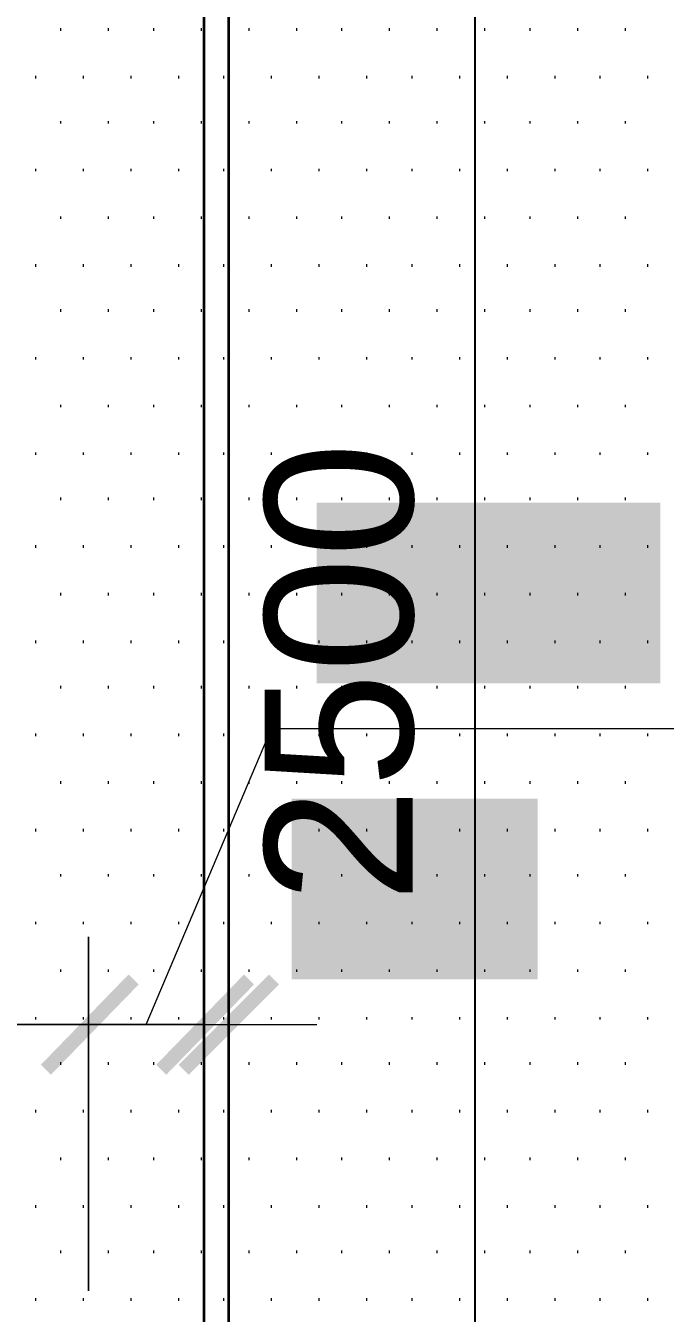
# Model space of a CAD drawing. Header units: millimetres. Extents: x -383313 to -161684, y -117025 to 99224.
# Drawn here: x -330442 to -329363, y -9663 to -7491 of the extents above; entities that cross this region are included whole.
import ezdxf

# ---------------------------------------------------------------- set-up
doc = ezdxf.new("R2010")
doc.units = ezdxf.units.MM
doc.header["$MEASUREMENT"] = 0
doc.layers.get('Defpoints').update_dxf_attribs({"color": 31})
for name, color, linetype in [('001__КОНСТРУКТИВ__размеры внутр.', 7, 'Continuous'), ('PDF_Geometry', 7, 'Continuous'), ('PDF_Solid Fills', 7, 'Continuous')]:
    doc.layers.add(name, color=color, linetype=linetype)
doc.styles.add('PSTUDIO', font='arial.ttf')
doc.dimstyles.new('PS_TICK', dxfattribs={"dimscale": 100, "dimtxt": 2.5, "dimasz": 1, "dimexe": 2, "dimexo": 2, "dimgap": 1, "dimtad": 1, "dimdec": 0, "dimzin": 0, "dimdsep": 46, "dimtxsty": 'PSTUDIO', "dimblk": 'ARCHTICK', "dimcen": 2, "dimdle": 1.5, "dimse1": 1, "dimse2": 1, "dimadec": 0, "dimazin": 0, "dimtfac": 1, "dimtdec": 0, "dimtix": 1, "dimtmove": 1, "dimatfit": 3, "dimldrblk": 'ARCHTICK', "dimfxl": 1, "dimtolj": 1, "dimtzin": 0, "dimarcsym": 0})

# ---------------------------------------------------------------- blocks, each defined once
blk = doc.blocks.new('_ArchTick')
at = {"color": 0, "linetype": 'ByBlock', "const_width": 0.15}
blk.add_lwpolyline([(-0.5, -0.5), (0.5, 0.5)], dxfattribs=at)
blk = doc.blocks.new('*D281')
at = {"layer": '001__КОНСТРУКТИВ__размеры внутр.', "color": 0, "lineweight": -2, "ltscale": 100, "transparency": 16777216}
blk.add_line((-336984.8, -5432.1), (-336984.8, -20232.4), dxfattribs=at)
at = {"layer": 'Defpoints', "color": 0, "ltscale": 100, "transparency": 16777216}
for p in [(-330226.1, -5582.1), (-336984.8, -20082.4), (-335014.1, -20082.4)]:
    blk.add_point(p, dxfattribs=at)
at = {"layer": '001__КОНСТРУКТИВ__размеры внутр.', "color": 0, "lineweight": -2, "ltscale": 100, "transparency": 16777216, "xscale": 100, "yscale": 100, "zscale": 100}
for p, rotation in [((-336984.8, -5582.1), 90), ((-336984.8, -20082.4), 270)]:
    blk.add_blockref('_ArchTick', p, dxfattribs=dict(at, rotation=rotation))
at = {"layer": '001__КОНСТРУКТИВ__размеры внутр.', "color": 0, "ltscale": 100, "transparency": 16777216, "insert": (-337212.4, -12832.2), "char_height": 250, "attachment_point": 5, "rotation": 90, "style": 'PSTUDIO'}
blk.add_mtext('\\A1;14500', dxfattribs=at)
blk = doc.blocks.new('*D285')
at = {"layer": '001__КОНСТРУКТИВ__размеры внутр.', "color": 0, "lineweight": -2, "ltscale": 100, "transparency": 16777216}
blk.add_line((-329684.2, -7182.1), (-329684.2, -9982.1), dxfattribs=at)
at = {"layer": 'Defpoints', "color": 0, "ltscale": 100, "transparency": 16777216}
for p in [(-330226.1, -7332.1), (-330226.1, -9832.1), (-329684.2, -9832.1)]:
    blk.add_point(p, dxfattribs=at)
at = {"layer": '001__КОНСТРУКТИВ__размеры внутр.', "color": 0, "lineweight": -2, "ltscale": 100, "transparency": 16777216, "xscale": 100, "yscale": 100, "zscale": 100}
for p, rotation in [((-329684.2, -7332.1), 90), ((-329684.2, -9832.1), 270)]:
    blk.add_blockref('_ArchTick', p, dxfattribs=dict(at, rotation=rotation))
at = {"layer": '001__КОНСТРУКТИВ__размеры внутр.', "color": 0, "ltscale": 100, "transparency": 16777216, "insert": (-329911.8, -8582.1), "char_height": 250, "attachment_point": 5, "rotation": 90, "style": 'PSTUDIO'}
blk.add_mtext('\\A1;2500', dxfattribs=at)
blk = doc.blocks.new('A$Cf5759c35')
at = {"layer": 'PDF_Solid Fills'}
for points in [[(28629.9, 9944.1), (28608.7, 9944.1), (28604.5, 9939.9), (28600.2, 9935.6), (28596, 9927.2), (28591.8, 9922.9), (28587.5, 9918.7), (28583.3, 9910.2), (28579.1, 9910.2), (28570.6, 9906), (28566.4, 9901.8), (28562.1, 9897.5), (28553.7, 9893.3), (28596, 9889.1), (28596, 9694.3), (28629.9, 9694.3)], [(28786.5, 9944.1), (28786.5, 9944.1), (28765.3, 9944.1), (28756.9, 9939.9), (28752.6, 9939.9), (28744.2, 9935.6), (28739.9, 9931.4), (28735.7, 9927.2), (28731.5, 9922.9), (28790.7, 9918.7), (28795, 9918.7), (28803.4, 9918.7), (28807.7, 9914.5), (28811.9, 9914.5), (28820.4, 9910.2), (28824.6, 9906), (28824.6, 9901.8), (28828.8, 9897.5), (28833.1, 9889.1), (28837.3, 9884.8), (28837.3, 9876.4), (28837.3, 9872.1), (28837.3, 9863.7), (28837.3, 9859.4), (28837.3, 9851), (28837.3, 9842.5), (28833.1, 9838.3), (28833.1, 9829.8), (28828.8, 9825.6), (28824.6, 9821.3), (28820.4, 9817.1), (28816.1, 9812.9), (28841.5, 9812.9), (28841.5, 9804.4), (28841.5, 9804.4), (28841.5, 9795.9), (28841.5, 9787.5), (28841.5, 9783.2), (28837.3, 9774.8), (28837.3, 9766.3), (28837.3, 9766.3), (28833.1, 9757.8), (28833.1, 9749.4), (28828.8, 9745.1), (28824.6, 9740.9), (28824.6, 9736.7), (28820.4, 9732.4), (28811.9, 9724), (28807.7, 9719.7), (28803.4, 9719.7), (28799.2, 9715.5), (28790.7, 9715.5), (28782.3, 9715.5), (28841.5, 9711.3), (28845.8, 9715.5), (28850, 9724), (28854.2, 9728.2), (28854.2, 9736.7), (28858.5, 9740.9), (28862.7, 9749.4), (28862.7, 9749.4), (28862.7, 9753.6), (28866.9, 9757.8), (28866.9, 9766.3), (28866.9, 9770.5), (28871.2, 9779), (28871.2, 9783.2), (28871.2, 9791.7), (28871.2, 9800.2), (28871.2, 9808.6), (28871.2, 9817.1), (28871.2, 9825.6), (28871.2, 9825.6), (28871.2, 9834), (28871.2, 9842.5), (28871.2, 9851), (28871.2, 9859.4), (28871.2, 9867.9), (28866.9, 9872.1), (28866.9, 9880.6), (28866.9, 9884.8), (28862.7, 9889.1), (28862.7, 9893.3), (28862.7, 9897.5), (28858.5, 9901.8), (28854.2, 9910.2), (28850, 9914.5), (28845.8, 9918.7), (28841.5, 9922.9), (28837.3, 9927.2), (28833.1, 9931.4), (28824.6, 9935.6), (28820.4, 9939.9), (28811.9, 9939.9), (28807.7, 9944.1), (28799.2, 9944.1), (28795, 9944.1)], [(29057.4, 9939.9), (28930.4, 9939.9), (28909.3, 9812.9), (28938.9, 9808.6), (28938.9, 9812.9), (28943.1, 9817.1), (28951.6, 9821.3), (28955.8, 9825.6), (28955.8, 9825.6), (28960.1, 9829.8), (28968.5, 9829.8), (28977, 9834), (28981.2, 9834), (29044.7, 9838.3), (29044.7, 9838.3), (29040.5, 9842.5), (28943.1, 9842.5), (28955.8, 9910.2), (29057.4, 9910.2)], [(28731.5, 9922.9), (28727.2, 9918.7), (28723, 9914.5), (28718.8, 9906), (28714.5, 9901.8), (28714.5, 9897.5), (28710.3, 9889.1), (28710.3, 9884.8), (28710.3, 9876.4), (28706.1, 9867.9), (28706.1, 9859.4), (28706.1, 9855.2), (28710.3, 9851), (28710.3, 9842.5), (28710.3, 9834), (28714.5, 9829.8), (28714.5, 9821.3), (28718.8, 9817.1), (28723, 9812.9), (28723, 9804.4), (28727.2, 9800.2), (28790.7, 9804.4), (28782.3, 9804.4), (28778, 9808.6), (28769.6, 9808.6), (28765.3, 9812.9), (28761.1, 9817.1), (28752.6, 9821.3), (28752.6, 9821.3), (28748.4, 9825.6), (28744.2, 9834), (28744.2, 9838.3), (28739.9, 9846.7), (28739.9, 9851), (28739.9, 9859.4), (28739.9, 9867.9), (28739.9, 9872.1), (28744.2, 9880.6), (28744.2, 9884.8), (28748.4, 9893.3), (28748.4, 9897.5), (28752.6, 9901.8), (28761.1, 9910.2), (28765.3, 9914.5), (28769.6, 9914.5), (28778, 9918.7), (28782.3, 9918.7), (28790.7, 9918.7)], [(28553.7, 9893.3), (28549.4, 9889.1), (28545.2, 9884.8), (28536.7, 9880.6), (28536.7, 9851), (28536.7, 9855.2), (28545.2, 9855.2), (28549.4, 9859.4), (28553.7, 9859.4), (28562.1, 9863.7), (28570.6, 9867.9), (28570.6, 9867.9), (28574.8, 9872.1), (28583.3, 9876.4), (28587.5, 9880.6), (28591.8, 9884.8), (28596, 9889.1)], [(28989.7, 9859.4), (28989.7, 9859.4), (28977, 9859.4), (28968.5, 9855.2), (28960.1, 9855.2), (28955.8, 9851), (28951.6, 9846.7), (28943.1, 9842.5), (29040.5, 9842.5), (29036.3, 9846.7), (29027.8, 9851), (29023.6, 9855.2), (29019.3, 9855.2), (29010.9, 9859.4), (29006.6, 9859.4), (28998.2, 9859.4)], [(29044.7, 9838.3), (28981.2, 9834), (28989.7, 9834), (28998.2, 9829.8), (29006.6, 9829.8), (29010.9, 9825.6), (29015.1, 9821.3), (29019.3, 9817.1), (29023.6, 9812.9), (29027.8, 9808.6), (29032, 9804.4), (29032, 9795.9), (29036.3, 9791.7), (29036.3, 9783.2), (29036.3, 9774.8), (29036.3, 9774.8), (29036.3, 9770.5), (29036.3, 9762.1), (29032, 9753.6), (29032, 9749.4), (29027.8, 9740.9), (29023.6, 9736.7), (29019.3, 9732.4), (29019.3, 9732.4), (29015.1, 9724), (29006.6, 9724), (29002.4, 9719.7), (28998.2, 9715.5), (28989.7, 9715.5), (28981.2, 9715.5), (29044.7, 9715.5), (29049, 9719.7), (29049, 9719.7), (29053.2, 9728.2), (29057.4, 9732.4), (29061.7, 9736.7), (29061.7, 9745.1), (29065.9, 9749.4), (29065.9, 9757.8), (29065.9, 9766.3), (29070.1, 9770.5), (29070.1, 9779), (29070.1, 9783.2), (29065.9, 9787.5), (29065.9, 9795.9), (29065.9, 9804.4), (29061.7, 9808.6), (29061.7, 9817.1), (29057.4, 9821.3), (29053.2, 9825.6), (29049, 9834)], [(28816.1, 9812.9), (28807.7, 9808.6), (28795, 9808.6), (28790.7, 9804.4), (28727.2, 9800.2), (28731.5, 9800.2), (28739.9, 9795.9), (28744.2, 9791.7), (28748.4, 9787.5), (28756.9, 9783.2), (28761.1, 9783.2), (28769.6, 9779), (28773.8, 9779), (28782.3, 9779), (28782.3, 9779), (28790.7, 9779), (28799.2, 9779), (28803.4, 9783.2), (28811.9, 9783.2), (28816.1, 9787.5), (28816.1, 9787.5), (28824.6, 9791.7), (28828.8, 9795.9), (28833.1, 9800.2), (28837.3, 9804.4), (28841.5, 9812.9)], [(28739.9, 9753.6), (28714.5, 9753.6), (28714.5, 9740.9), (28718.8, 9732.4), (28718.8, 9728.2), (28723, 9719.7), (28727.2, 9715.5), (28731.5, 9711.3), (28735.7, 9707), (28735.7, 9702.8), (28744.2, 9698.6), (28748.4, 9698.6), (28752.6, 9694.3), (28761.1, 9694.3), (28769.6, 9690.1), (28773.8, 9690.1), (28782.3, 9690.1), (28786.5, 9690.1), (28795, 9690.1), (28799.2, 9690.1), (28807.7, 9694.3), (28811.9, 9694.3), (28820.4, 9698.6), (28824.6, 9702.8), (28833.1, 9702.8), (28837.3, 9707), (28841.5, 9711.3), (28782.3, 9715.5), (28782.3, 9715.5), (28773.8, 9715.5), (28765.3, 9719.7), (28761.1, 9719.7), (28756.9, 9724), (28752.6, 9728.2), (28748.4, 9732.4), (28744.2, 9740.9), (28744.2, 9745.1)], [(28934.7, 9762.1), (28900.8, 9757.8), (28905, 9757.8), (28905, 9740.9), (28909.3, 9736.7), (28909.3, 9728.2), (28913.5, 9724), (28917.7, 9719.7), (28922, 9715.5), (28926.2, 9711.3), (28930.4, 9707), (28934.7, 9702.8), (28943.1, 9698.6), (28947.4, 9694.3), (28955.8, 9694.3), (28960.1, 9694.3), (28968.5, 9690.1), (28977, 9690.1), (28981.2, 9690.1), (28985.5, 9690.1), (28989.7, 9690.1), (28998.2, 9690.1), (29006.6, 9694.3), (29010.9, 9694.3), (29019.3, 9698.6), (29023.6, 9698.6), (29027.8, 9702.8), (29036.3, 9707), (29040.5, 9711.3), (29044.7, 9715.5), (28981.2, 9715.5), (28981.2, 9715.5), (28977, 9715.5), (28968.5, 9715.5), (28964.3, 9719.7), (28955.8, 9724), (28951.6, 9728.2), (28947.4, 9732.4), (28943.1, 9736.7), (28943.1, 9740.9), (28938.9, 9749.4), (28934.7, 9753.6)], [(28634.1, 9444.6), (28608.7, 9444.6), (28494.4, 9283.7), (28494.4, 9254.1), (28604.5, 9254.1), (28604.5, 9194.8), (28634.1, 9194.8), (28634.1, 9254.1), (28668, 9254.1), (28668, 9283.7), (28634.1, 9283.7), (28524, 9283.7), (28604.5, 9393.8)], [(28634.1, 9444.6), (28604.5, 9393.8), (28604.5, 9283.7), (28524, 9283.7), (28634.1, 9283.7)], [(28782.3, 9444.6), (28782.3, 9444.6), (28756.9, 9444.6), (28752.6, 9440.3), (28748.4, 9440.3), (28739.9, 9436.1), (28735.7, 9431.9), (28735.7, 9431.9), (28731.5, 9427.6), (28727.2, 9419.2), (28782.3, 9419.2), (28782.3, 9419.2), (28790.7, 9419.2), (28795, 9419.2), (28803.4, 9414.9), (28807.7, 9410.7), (28811.9, 9406.5), (28816.1, 9398), (28816.1, 9398), (28820.4, 9393.8), (28820.4, 9389.5), (28824.6, 9385.3), (28824.6, 9381.1), (28824.6, 9376.8), (28828.8, 9368.4), (28828.8, 9359.9), (28828.8, 9355.7), (28828.8, 9347.2), (28828.8, 9338.7), (28828.8, 9326), (28828.8, 9317.6), (28828.8, 9317.6), (28828.8, 9304.9), (28828.8, 9296.4), (28828.8, 9287.9), (28828.8, 9279.5), (28828.8, 9275.2), (28828.8, 9266.8), (28824.6, 9258.3), (28824.6, 9254.1), (28824.6, 9249.8), (28820.4, 9245.6), (28820.4, 9241.4), (28816.1, 9237.1), (28816.1, 9232.9), (28811.9, 9228.7), (28803.4, 9224.4), (28799.2, 9220.2), (28795, 9216), (28786.5, 9216), (28782.3, 9216), (28727.2, 9211.7), (28731.5, 9207.5), (28735.7, 9203.3), (28739.9, 9199), (28748.4, 9199), (28752.6, 9194.8), (28761.1, 9194.8), (28765.3, 9190.6), (28773.8, 9190.6), (28782.3, 9190.6), (28782.3, 9190.6), (28790.7, 9190.6), (28795, 9190.6), (28803.4, 9194.8), (28807.7, 9194.8), (28816.1, 9199), (28820.4, 9203.3), (28824.6, 9203.3), (28828.8, 9207.5), (28833.1, 9211.7), (28837.3, 9216), (28841.5, 9220.2), (28845.8, 9228.7), (28845.8, 9232.9), (28850, 9241.4), (28854.2, 9245.6), (28854.2, 9249.8), (28854.2, 9254.1), (28858.5, 9258.3), (28858.5, 9266.8), (28858.5, 9271), (28858.5, 9279.5), (28862.7, 9287.9), (28862.7, 9292.2), (28862.7, 9300.6), (28862.7, 9309.1), (28862.7, 9317.6), (28862.7, 9321.8), (28862.7, 9330.3), (28862.7, 9338.7), (28862.7, 9347.2), (28862.7, 9351.4), (28858.5, 9359.9), (28858.5, 9364.1), (28858.5, 9372.6), (28858.5, 9376.8), (28854.2, 9385.3), (28854.2, 9389.5), (28850, 9398), (28845.8, 9402.2), (28845.8, 9410.7), (28841.5, 9414.9), (28841.5, 9414.9), (28837.3, 9419.2), (28833.1, 9423.4), (28828.8, 9431.9), (28820.4, 9436.1), (28816.1, 9436.1), (28816.1, 9440.3), (28807.7, 9440.3), (28803.4, 9444.6), (28795, 9444.6), (28786.5, 9444.6)], [(28727.2, 9419.2), (28723, 9414.9), (28718.8, 9410.7), (28714.5, 9402.2), (28710.3, 9398), (28710.3, 9389.5), (28706.1, 9389.5), (28706.1, 9381.1), (28706.1, 9376.8), (28701.8, 9368.4), (28701.8, 9364.1), (28701.8, 9355.7), (28701.8, 9351.4), (28701.8, 9343), (28701.8, 9334.5), (28697.6, 9326), (28697.6, 9317.6), (28697.6, 9313.3), (28697.6, 9304.9), (28701.8, 9296.4), (28701.8, 9287.9), (28701.8, 9279.5), (28701.8, 9271), (28701.8, 9266.8), (28706.1, 9258.3), (28706.1, 9254.1), (28710.3, 9245.6), (28710.3, 9241.4), (28714.5, 9237.1), (28714.5, 9228.7), (28718.8, 9224.4), (28723, 9220.2), (28723, 9216), (28727.2, 9211.7), (28782.3, 9216), (28778, 9216), (28773.8, 9216), (28765.3, 9220.2), (28761.1, 9220.2), (28756.9, 9224.4), (28748.4, 9228.7), (28744.2, 9237.1), (28744.2, 9237.1), (28744.2, 9241.4), (28739.9, 9245.6), (28739.9, 9249.8), (28735.7, 9254.1), (28735.7, 9262.5), (28735.7, 9266.8), (28731.5, 9275.2), (28731.5, 9283.7), (28731.5, 9292.2), (28731.5, 9300.6), (28731.5, 9309.1), (28731.5, 9317.6), (28731.5, 9326), (28731.5, 9334.5), (28731.5, 9343), (28731.5, 9351.4), (28731.5, 9359.9), (28735.7, 9364.1), (28735.7, 9372.6), (28735.7, 9376.8), (28739.9, 9385.3), (28739.9, 9389.5), (28744.2, 9393.8), (28744.2, 9398), (28748.4, 9402.2), (28752.6, 9406.5), (28756.9, 9410.7), (28761.1, 9414.9), (28765.3, 9419.2), (28773.8, 9419.2), (28782.3, 9419.2)]]:
    blk.add_hatch(color=8, dxfattribs=at).paths.add_polyline_path(points)
at = {"layer": 'PDF_Geometry', "color": 8, "lineweight": 35}
blk.add_lwpolyline([(38379.2, 12310.5), (28320.8, 12310.5), (28320.8, -7277.1), (28422.4, -7277.1), (28422.4, -3564.5), (28363.2, -3564.5), (28363.2, -1066.8), (28422.4, -1066.8), (28422.4, 2434.2), (28363.2, 2434.2), (28363.2, 4931.8), (28422.4, 4931.8), (28422.4, 8432.8), (28363.2, 8432.8), (28363.2, 10934.7), (28422.4, 10934.7), (28422.4, 12208.9), (38379.2, 12208.9)], dxfattribs=at)
at = {"layer": 'PDF_Geometry', "color": 8, "lineweight": 9}
for points in [[(28079.5, 10765.4), (28079.5, 10769.6)], [(28160, 10765.4), (28160, 10769.6)], [(28236.2, 10765.4), (28236.2, 10769.6)], [(28316.6, 10765.4), (28316.6, 10769.6)], [(28397, 10765.4), (28397, 10769.6)], [(28477.5, 10765.4), (28477.5, 10769.6)], [(28553.7, 10765.4), (28553.7, 10769.6)], [(28634.1, 10765.4), (28634.1, 10769.6)], [(28714.5, 10765.4), (28714.5, 10769.6)], [(28795, 10765.4), (28795, 10769.6)], [(28871.2, 10765.4), (28871.2, 10769.6)], [(28951.6, 10765.4), (28951.6, 10769.6)], [(29032, 10765.4), (29032, 10769.6)], [(28037.2, 10684.9), (28037.2, 10689.2)], [(28117.6, 10684.9), (28117.6, 10689.2)], [(28198.1, 10684.9), (28198.1, 10689.2)], [(28278.5, 10684.9), (28278.5, 10689.2)], [(28354.7, 10684.9), (28354.7, 10689.2)], [(28435.1, 10684.9), (28435.1, 10689.2)], [(28515.6, 10684.9), (28515.6, 10689.2)], [(28596, 10684.9), (28596, 10689.2)], [(28672.2, 10684.9), (28672.2, 10689.2)], [(28752.6, 10684.9), (28752.6, 10689.2)], [(28833.1, 10684.9), (28833.1, 10689.2)], [(28913.5, 10684.9), (28913.5, 10689.2)], [(28989.7, 10684.9), (28989.7, 10689.2)], [(29070.1, 10684.9), (29070.1, 10689.2)], [(28079.5, 10608.7), (28079.5, 10613)], [(28160, 10608.7), (28160, 10613)], [(28236.2, 10608.7), (28236.2, 10613)], [(28316.6, 10608.7), (28316.6, 10613)], [(28397, 10608.7), (28397, 10613)], [(28477.5, 10608.7), (28477.5, 10613)], [(28553.7, 10608.7), (28553.7, 10613)], [(28634.1, 10608.7), (28634.1, 10613)], [(28714.5, 10608.7), (28714.5, 10613)], [(28795, 10608.7), (28795, 10613)], [(28871.2, 10608.7), (28871.2, 10613)], [(28951.6, 10608.7), (28951.6, 10613)], [(29032, 10608.7), (29032, 10613)], [(28037.2, 10528.3), (28037.2, 10532.5)], [(28117.6, 10528.3), (28117.6, 10532.5)], [(28198.1, 10528.3), (28198.1, 10532.5)], [(28278.5, 10528.3), (28278.5, 10532.5)], [(28354.7, 10528.3), (28354.7, 10532.5)], [(28435.1, 10528.3), (28435.1, 10532.5)], [(28515.6, 10528.3), (28515.6, 10532.5)], [(28596, 10528.3), (28596, 10532.5)], [(28672.2, 10528.3), (28672.2, 10532.5)], [(28752.6, 10528.3), (28752.6, 10532.5)], [(28833.1, 10528.3), (28833.1, 10532.5)], [(28913.5, 10528.3), (28913.5, 10532.5)], [(28989.7, 10528.3), (28989.7, 10532.5)], [(29070.1, 10528.3), (29070.1, 10532.5)], [(28079.5, 10447.9), (28079.5, 10452.1)], [(28160, 10447.9), (28160, 10452.1)], [(28236.2, 10447.9), (28236.2, 10452.1)], [(28316.6, 10447.9), (28316.6, 10452.1)], [(28397, 10447.9), (28397, 10452.1)], [(28477.5, 10447.9), (28477.5, 10452.1)], [(28553.7, 10447.9), (28553.7, 10452.1)], [(28634.1, 10447.9), (28634.1, 10452.1)], [(28714.5, 10447.9), (28714.5, 10452.1)], [(28795, 10447.9), (28795, 10452.1)], [(28871.2, 10447.9), (28871.2, 10452.1)], [(28951.6, 10447.9), (28951.6, 10452.1)], [(29032, 10447.9), (29032, 10452.1)], [(28037.2, 10367.4), (28037.2, 10371.7)], [(28117.6, 10367.4), (28117.6, 10371.7)], [(28198.1, 10367.4), (28198.1, 10371.7)], [(28278.5, 10367.4), (28278.5, 10371.7)], [(28354.7, 10367.4), (28354.7, 10371.7)], [(28435.1, 10367.4), (28435.1, 10371.7)], [(28515.6, 10367.4), (28515.6, 10371.7)], [(28596, 10367.4), (28596, 10371.7)], [(28672.2, 10367.4), (28672.2, 10371.7)], [(28752.6, 10367.4), (28752.6, 10371.7)], [(28833.1, 10367.4), (28833.1, 10371.7)], [(28913.5, 10367.4), (28913.5, 10371.7)], [(28989.7, 10367.4), (28989.7, 10371.7)], [(29070.1, 10367.4), (29070.1, 10371.7)], [(28079.5, 10291.2), (28079.5, 10295.5)], [(28160, 10291.2), (28160, 10295.5)], [(28236.2, 10291.2), (28236.2, 10295.5)], [(28316.6, 10291.2), (28316.6, 10295.5)], [(28397, 10291.2), (28397, 10295.5)], [(28477.5, 10291.2), (28477.5, 10295.5)], [(28553.7, 10291.2), (28553.7, 10295.5)], [(28634.1, 10291.2), (28634.1, 10295.5)], [(28714.5, 10291.2), (28714.5, 10295.5)], [(28795, 10291.2), (28795, 10295.5)], [(28871.2, 10291.2), (28871.2, 10295.5)], [(28951.6, 10291.2), (28951.6, 10295.5)], [(29032, 10291.2), (29032, 10295.5)], [(28037.2, 10210.8), (28037.2, 10215)], [(28117.6, 10210.8), (28117.6, 10215)], [(28198.1, 10210.8), (28198.1, 10215)], [(28278.5, 10210.8), (28278.5, 10215)], [(28354.7, 10210.8), (28354.7, 10215)], [(28435.1, 10210.8), (28435.1, 10215)], [(28515.6, 10210.8), (28515.6, 10215)], [(28596, 10210.8), (28596, 10215)], [(28672.2, 10210.8), (28672.2, 10215)], [(28752.6, 10210.8), (28752.6, 10215)], [(28833.1, 10210.8), (28833.1, 10215)], [(28913.5, 10210.8), (28913.5, 10215)], [(28989.7, 10210.8), (28989.7, 10215)], [(29070.1, 10210.8), (29070.1, 10215)], [(28079.5, 10130.4), (28079.5, 10134.6)], [(28160, 10130.4), (28160, 10134.6)], [(28236.2, 10130.4), (28236.2, 10134.6)], [(28316.6, 10130.4), (28316.6, 10134.6)], [(28397, 10130.4), (28397, 10134.6)], [(28477.5, 10130.4), (28477.5, 10134.6)], [(28553.7, 10130.4), (28553.7, 10134.6)], [(28634.1, 10130.4), (28634.1, 10134.6)], [(28714.5, 10130.4), (28714.5, 10134.6)], [(28795, 10130.4), (28795, 10134.6)], [(28871.2, 10130.4), (28871.2, 10134.6)], [(28951.6, 10130.4), (28951.6, 10134.6)], [(29032, 10130.4), (29032, 10134.6)], [(28037.2, 10049.9), (28037.2, 10054.2)], [(28117.6, 10049.9), (28117.6, 10054.2)], [(28198.1, 10049.9), (28198.1, 10054.2)], [(28278.5, 10049.9), (28278.5, 10054.2)], [(28354.7, 10049.9), (28354.7, 10054.2)], [(28435.1, 10049.9), (28435.1, 10054.2)], [(28515.6, 10049.9), (28515.6, 10054.2)], [(28596, 10049.9), (28596, 10054.2)], [(28672.2, 10049.9), (28672.2, 10054.2)], [(28752.6, 10049.9), (28752.6, 10054.2)], [(28833.1, 10049.9), (28833.1, 10054.2)], [(28913.5, 10049.9), (28913.5, 10054.2)], [(28989.7, 10049.9), (28989.7, 10054.2)], [(29070.1, 10049.9), (29070.1, 10054.2)], [(28079.5, 9973.7), (28079.5, 9978)], [(28160, 9973.7), (28160, 9978)], [(28236.2, 9973.7), (28236.2, 9978)], [(28316.6, 9973.7), (28316.6, 9978)], [(28397, 9973.7), (28397, 9978)], [(28477.5, 9973.7), (28477.5, 9978)], [(28553.7, 9973.7), (28553.7, 9978)], [(28634.1, 9973.7), (28634.1, 9978)], [(28714.5, 9973.7), (28714.5, 9978)], [(28795, 9973.7), (28795, 9978)], [(28871.2, 9973.7), (28871.2, 9978)], [(28951.6, 9973.7), (28951.6, 9978)], [(29032, 9973.7), (29032, 9978)], [(28037.2, 9893.3), (28037.2, 9897.5)], [(28117.6, 9893.3), (28117.6, 9897.5)], [(28198.1, 9893.3), (28198.1, 9897.5)], [(28278.5, 9893.3), (28278.5, 9897.5)], [(28354.7, 9893.3), (28354.7, 9897.5)], [(28435.1, 9893.3), (28435.1, 9897.5)], [(28515.6, 9893.3), (28515.6, 9897.5)], [(28596, 9893.3), (28596, 9897.5)], [(28672.2, 9893.3), (28672.2, 9897.5)], [(28752.6, 9893.3), (28752.6, 9897.5)], [(28833.1, 9893.3), (28833.1, 9897.5)], [(28913.5, 9893.3), (28913.5, 9897.5)], [(28989.7, 9893.3), (28989.7, 9897.5)], [(29070.1, 9893.3), (29070.1, 9897.5)], [(28079.5, 9812.9), (28079.5, 9817.1)], [(28160, 9812.9), (28160, 9817.1)], [(28236.2, 9812.9), (28236.2, 9817.1)], [(28316.6, 9812.9), (28316.6, 9817.1)], [(28397, 9812.9), (28397, 9817.1)], [(28477.5, 9812.9), (28477.5, 9817.1)], [(28553.7, 9812.9), (28553.7, 9817.1)], [(28634.1, 9812.9), (28634.1, 9817.1)], [(28714.5, 9812.9), (28714.5, 9817.1)], [(28795, 9812.9), (28795, 9817.1)], [(28871.2, 9812.9), (28871.2, 9817.1)], [(28951.6, 9812.9), (28951.6, 9817.1)], [(29032, 9812.9), (29032, 9817.1)], [(28037.2, 9732.4), (28037.2, 9736.7)], [(28117.6, 9732.4), (28117.6, 9736.7)], [(28198.1, 9732.4), (28198.1, 9736.7)], [(28278.5, 9732.4), (28278.5, 9736.7)], [(28354.7, 9732.4), (28354.7, 9736.7)], [(28435.1, 9732.4), (28435.1, 9736.7)], [(28515.6, 9732.4), (28515.6, 9736.7)], [(28596, 9732.4), (28596, 9736.7)], [(28672.2, 9732.4), (28672.2, 9736.7)], [(28752.6, 9732.4), (28752.6, 9736.7)], [(28833.1, 9732.4), (28833.1, 9736.7)], [(28913.5, 9732.4), (28913.5, 9736.7)], [(28989.7, 9732.4), (28989.7, 9736.7)], [(29070.1, 9732.4), (29070.1, 9736.7)], [(28079.5, 9656.2), (28079.5, 9660.5)], [(28160, 9656.2), (28160, 9660.5)], [(28236.2, 9656.2), (28236.2, 9660.5)], [(28316.6, 9656.2), (28316.6, 9660.5)], [(28397, 9656.2), (28397, 9660.5)], [(28477.5, 9656.2), (28477.5, 9660.5)], [(28553.7, 9656.2), (28553.7, 9660.5)], [(28634.1, 9656.2), (28634.1, 9660.5)], [(28714.5, 9656.2), (28714.5, 9660.5)], [(28795, 9656.2), (28795, 9660.5)], [(28871.2, 9656.2), (28871.2, 9660.5)], [(28951.6, 9656.2), (28951.6, 9660.5)], [(29032, 9656.2), (29032, 9660.5)], [(28037.2, 9575.8), (28037.2, 9580)], [(28117.6, 9575.8), (28117.6, 9580)], [(28198.1, 9575.8), (28198.1, 9580)], [(28278.5, 9575.8), (28278.5, 9580)], [(28354.7, 9575.8), (28354.7, 9580)], [(28435.1, 9575.8), (28435.1, 9580)], [(28515.6, 9575.8), (28515.6, 9580)], [(28596, 9575.8), (28596, 9580)], [(28672.2, 9575.8), (28672.2, 9580)], [(28752.6, 9575.8), (28752.6, 9580)], [(28833.1, 9575.8), (28833.1, 9580)], [(28913.5, 9575.8), (28913.5, 9580)], [(28989.7, 9575.8), (28989.7, 9580)], [(29070.1, 9575.8), (29070.1, 9580)], [(28079.5, 9495.4), (28079.5, 9499.6)], [(28160, 9495.4), (28160, 9499.6)], [(28236.2, 9495.4), (28236.2, 9499.6)], [(28316.6, 9495.4), (28316.6, 9499.6)], [(28397, 9495.4), (28397, 9499.6)], [(28477.5, 9495.4), (28477.5, 9499.6)], [(28553.7, 9495.4), (28553.7, 9499.6)], [(28634.1, 9495.4), (28634.1, 9499.6)], [(28714.5, 9495.4), (28714.5, 9499.6)], [(28795, 9495.4), (28795, 9499.6)], [(28871.2, 9495.4), (28871.2, 9499.6)], [(28951.6, 9495.4), (28951.6, 9499.6)], [(29032, 9495.4), (29032, 9499.6)], [(28037.2, 9414.9), (28037.2, 9419.2)], [(28117.6, 9414.9), (28117.6, 9419.2)], [(28198.1, 9414.9), (28198.1, 9419.2)], [(28278.5, 9414.9), (28278.5, 9419.2)], [(28354.7, 9414.9), (28354.7, 9419.2)], [(28435.1, 9414.9), (28435.1, 9419.2)], [(28515.6, 9414.9), (28515.6, 9419.2)], [(28596, 9414.9), (28596, 9419.2)], [(28672.2, 9414.9), (28672.2, 9419.2)], [(28752.6, 9414.9), (28752.6, 9419.2)], [(28833.1, 9414.9), (28833.1, 9419.2)], [(28913.5, 9414.9), (28913.5, 9419.2)], [(28989.7, 9414.9), (28989.7, 9419.2)], [(29070.1, 9414.9), (29070.1, 9419.2)], [(28079.5, 9338.7), (28079.5, 9343)], [(28160, 9338.7), (28160, 9343)], [(28236.2, 9338.7), (28236.2, 9343)], [(28316.6, 9338.7), (28316.6, 9343)], [(28397, 9338.7), (28397, 9343)], [(28477.5, 9338.7), (28477.5, 9343)], [(28553.7, 9338.7), (28553.7, 9343)], [(28634.1, 9338.7), (28634.1, 9343)], [(28714.5, 9338.7), (28714.5, 9343)], [(28795, 9338.7), (28795, 9343)], [(28871.2, 9338.7), (28871.2, 9343)], [(28951.6, 9338.7), (28951.6, 9343)], [(29032, 9338.7), (29032, 9343)], [(28037.2, 9258.3), (28037.2, 9262.5)], [(28117.6, 9258.3), (28117.6, 9262.5)], [(28198.1, 9258.3), (28198.1, 9262.5)], [(28278.5, 9258.3), (28278.5, 9262.5)], [(28354.7, 9258.3), (28354.7, 9262.5)], [(28435.1, 9258.3), (28435.1, 9262.5)], [(28515.6, 9258.3), (28515.6, 9262.5)], [(28596, 9258.3), (28596, 9262.5)], [(28672.2, 9258.3), (28672.2, 9262.5)], [(28752.6, 9258.3), (28752.6, 9262.5)], [(28833.1, 9258.3), (28833.1, 9262.5)], [(28913.5, 9258.3), (28913.5, 9262.5)], [(28989.7, 9258.3), (28989.7, 9262.5)], [(29070.1, 9258.3), (29070.1, 9262.5)], [(28079.5, 9177.9), (28079.5, 9182.1)], [(28160, 9177.9), (28160, 9182.1)], [(28236.2, 9177.9), (28236.2, 9182.1)], [(28316.6, 9177.9), (28316.6, 9182.1)], [(28397, 9177.9), (28397, 9182.1)], [(28477.5, 9177.9), (28477.5, 9182.1)], [(28553.7, 9177.9), (28553.7, 9182.1)], [(28634.1, 9177.9), (28634.1, 9182.1)], [(28714.5, 9177.9), (28714.5, 9182.1)], [(28795, 9177.9), (28795, 9182.1)], [(28871.2, 9177.9), (28871.2, 9182.1)], [(28951.6, 9177.9), (28951.6, 9182.1)], [(29032, 9177.9), (29032, 9182.1)], [(28037.2, 9097.4), (28037.2, 9101.7)], [(28117.6, 9097.4), (28117.6, 9101.7)], [(28198.1, 9097.4), (28198.1, 9101.7)], [(28278.5, 9097.4), (28278.5, 9101.7)], [(28354.7, 9097.4), (28354.7, 9101.7)], [(28435.1, 9097.4), (28435.1, 9101.7)], [(28515.6, 9097.4), (28515.6, 9101.7)], [(28596, 9097.4), (28596, 9101.7)], [(28672.2, 9097.4), (28672.2, 9101.7)], [(28752.6, 9097.4), (28752.6, 9101.7)], [(28833.1, 9097.4), (28833.1, 9101.7)], [(28913.5, 9097.4), (28913.5, 9101.7)], [(28989.7, 9097.4), (28989.7, 9101.7)], [(29070.1, 9097.4), (29070.1, 9101.7)], [(28079.5, 9021.2), (28079.5, 9025.5)], [(28160, 9021.2), (28160, 9025.5)], [(28236.2, 9021.2), (28236.2, 9025.5)], [(28316.6, 9021.2), (28316.6, 9025.5)], [(28397, 9021.2), (28397, 9025.5)], [(28477.5, 9021.2), (28477.5, 9025.5)], [(28553.7, 9021.2), (28553.7, 9025.5)], [(28634.1, 9021.2), (28634.1, 9025.5)], [(28714.5, 9021.2), (28714.5, 9025.5)], [(28795, 9021.2), (28795, 9025.5)], [(28871.2, 9021.2), (28871.2, 9025.5)], [(28951.6, 9021.2), (28951.6, 9025.5)], [(29032, 9021.2), (29032, 9025.5)], [(28037.2, 8940.8), (28037.2, 8945)], [(28117.6, 8940.8), (28117.6, 8945)], [(28198.1, 8940.8), (28198.1, 8945)], [(28278.5, 8940.8), (28278.5, 8945)], [(28354.7, 8940.8), (28354.7, 8945)], [(28435.1, 8940.8), (28435.1, 8945)], [(28515.6, 8940.8), (28515.6, 8945)], [(28596, 8940.8), (28596, 8945)], [(28672.2, 8940.8), (28672.2, 8945)], [(28752.6, 8940.8), (28752.6, 8945)], [(28833.1, 8940.8), (28833.1, 8945)], [(28913.5, 8940.8), (28913.5, 8945)], [(28989.7, 8940.8), (28989.7, 8945)], [(29070.1, 8940.8), (29070.1, 8945)], [(28079.5, 8860.4), (28079.5, 8864.6)], [(28160, 8860.4), (28160, 8864.6)], [(28236.2, 8860.4), (28236.2, 8864.6)], [(28316.6, 8860.4), (28316.6, 8864.6)], [(28397, 8860.4), (28397, 8864.6)], [(28477.5, 8860.4), (28477.5, 8864.6)], [(28553.7, 8860.4), (28553.7, 8864.6)], [(28634.1, 8860.4), (28634.1, 8864.6)], [(28714.5, 8860.4), (28714.5, 8864.6)], [(28795, 8860.4), (28795, 8864.6)], [(28871.2, 8860.4), (28871.2, 8864.6)], [(28951.6, 8860.4), (28951.6, 8864.6)], [(29032, 8860.4), (29032, 8864.6)], [(28037.2, 8779.9), (28037.2, 8784.2)], [(28117.6, 8779.9), (28117.6, 8784.2)], [(28198.1, 8779.9), (28198.1, 8784.2)], [(28278.5, 8779.9), (28278.5, 8784.2)], [(28354.7, 8779.9), (28354.7, 8784.2)], [(28435.1, 8779.9), (28435.1, 8784.2)], [(28515.6, 8779.9), (28515.6, 8784.2)], [(28596, 8779.9), (28596, 8784.2)], [(28672.2, 8779.9), (28672.2, 8784.2)], [(28752.6, 8779.9), (28752.6, 8784.2)], [(28833.1, 8779.9), (28833.1, 8784.2)], [(28913.5, 8779.9), (28913.5, 8784.2)], [(28989.7, 8779.9), (28989.7, 8784.2)], [(29070.1, 8779.9), (29070.1, 8784.2)], [(28079.5, 8703.7), (28079.5, 8708)], [(28160, 8703.7), (28160, 8708)], [(28236.2, 8703.7), (28236.2, 8708)], [(28316.6, 8703.7), (28316.6, 8708)], [(28397, 8703.7), (28397, 8708)], [(28477.5, 8703.7), (28477.5, 8708)], [(28553.7, 8703.7), (28553.7, 8708)], [(28634.1, 8703.7), (28634.1, 8708)], [(28714.5, 8703.7), (28714.5, 8708)], [(28795, 8703.7), (28795, 8708)], [(28871.2, 8703.7), (28871.2, 8708)], [(28951.6, 8703.7), (28951.6, 8708)], [(29032, 8703.7), (29032, 8708)], [(28037.2, 8623.3), (28037.2, 8627.5)], [(28117.6, 8623.3), (28117.6, 8627.5)], [(28198.1, 8623.3), (28198.1, 8627.5)], [(28278.5, 8623.3), (28278.5, 8627.5)], [(28354.7, 8623.3), (28354.7, 8627.5)], [(28435.1, 8623.3), (28435.1, 8627.5)], [(28515.6, 8623.3), (28515.6, 8627.5)], [(28596, 8623.3), (28596, 8627.5)], [(28672.2, 8623.3), (28672.2, 8627.5)], [(28752.6, 8623.3), (28752.6, 8627.5)], [(28833.1, 8623.3), (28833.1, 8627.5)], [(28913.5, 8623.3), (28913.5, 8627.5)], [(28989.7, 8623.3), (28989.7, 8627.5)], [(29070.1, 8623.3), (29070.1, 8627.5)]]:
    blk.add_lwpolyline(points, dxfattribs=at)
at = {"layer": 'PDF_Geometry', "color": 8, "lineweight": 13}
for points in [[(28223.5, 9089), (28435.1, 9588.5), (29167.5, 9588.5)], [(28363.2, 8640.2), (28363.2, 9237.1)], [(27728.2, 9089), (28278.5, 9089)], [(28126.1, 9089), (27977.9, 9089)], [(28126.1, 9089), (28320.8, 9089), (28126.1, 9089)], [(28172.7, 9089), (28320.8, 9089), (28473.2, 9089)], [(28320.8, 9089), (28363.2, 9089), (28511.3, 9089)]]:
    blk.add_lwpolyline(points, dxfattribs=at)
for points in [[(28126.1, 9237.1), (28126.1, 8640.2)], [(28320.8, 9237.1), (28320.8, 8640.2)]]:
    blk.add_lwpolyline(points, close=True, dxfattribs=at)
at = {"layer": 'PDF_Solid Fills', "color": 8, "lineweight": 13}
for points in [[(28511.3, 9969.5), (28511.3, 9664.7), (29091.3, 9969.5)], [(28511.3, 9664.7), (29091.3, 9969.5), (29091.3, 9664.7)], [(28469, 9470), (28469, 9165.2), (28883.9, 9470)], [(28469, 9165.2), (28883.9, 9470), (28883.9, 9165.2)], [(28045.7, 9021.2), (28062.6, 9004.3), (28193.8, 9173.6)], [(28045.7, 9021.2), (28062.6, 9004.3), (28193.8, 9173.6)], [(28062.6, 9004.3), (28193.8, 9173.6), (28210.8, 9156.7)], [(28062.6, 9004.3), (28193.8, 9173.6), (28210.8, 9156.7)], [(28388.6, 9173.6), (28257.3, 9004.3), (28240.4, 9021.2)], [(28240.4, 9021.2), (28257.3, 9004.3), (28388.6, 9173.6)], [(28405.5, 9156.7), (28388.6, 9173.6), (28257.3, 9004.3)], [(28257.3, 9004.3), (28388.6, 9173.6), (28405.5, 9156.7)], [(28430.9, 9173.6), (28295.4, 9004.3), (28278.5, 9021.2)], [(28447.8, 9156.7), (28430.9, 9173.6), (28295.4, 9004.3)]]:
    blk.add_solid(points, dxfattribs=at)

msp = doc.modelspace()

# ---------------------------------------------------------------- block references
at = {"ltscale": 100}
msp.add_blockref('A$Cf5759c35', (-358461.97282, -18264.93104), dxfattribs=at)

# ---------------------------------------------------------------- dimensions: what is measured, and where the dimension line sits
at = {"layer": '001__КОНСТРУКТИВ__размеры внутр.', "ltscale": 100}
for base, p1, p2, picture, middle in [((-336984.76537, -20082.3977), (-330226.05882, -5582.0977), (-335014.05882, -20082.3977), '*D281', (-337212.40862, -12832.2477)), ((-329684.20109, -9832.0977), (-330226.05882, -7332.0977), (-330226.05882, -9832.0977), '*D285', (-329911.84434, -8582.0977))]:
    dim = msp.add_linear_dim(base=base, p1=p1, p2=p2, angle=90, dimstyle='PS_TICK', dxfattribs=at)
    dim.commit()
    dim.dimension.update_dxf_attribs({"geometry": picture, "text_midpoint": middle})

doc.saveas('drawing.dxf')
